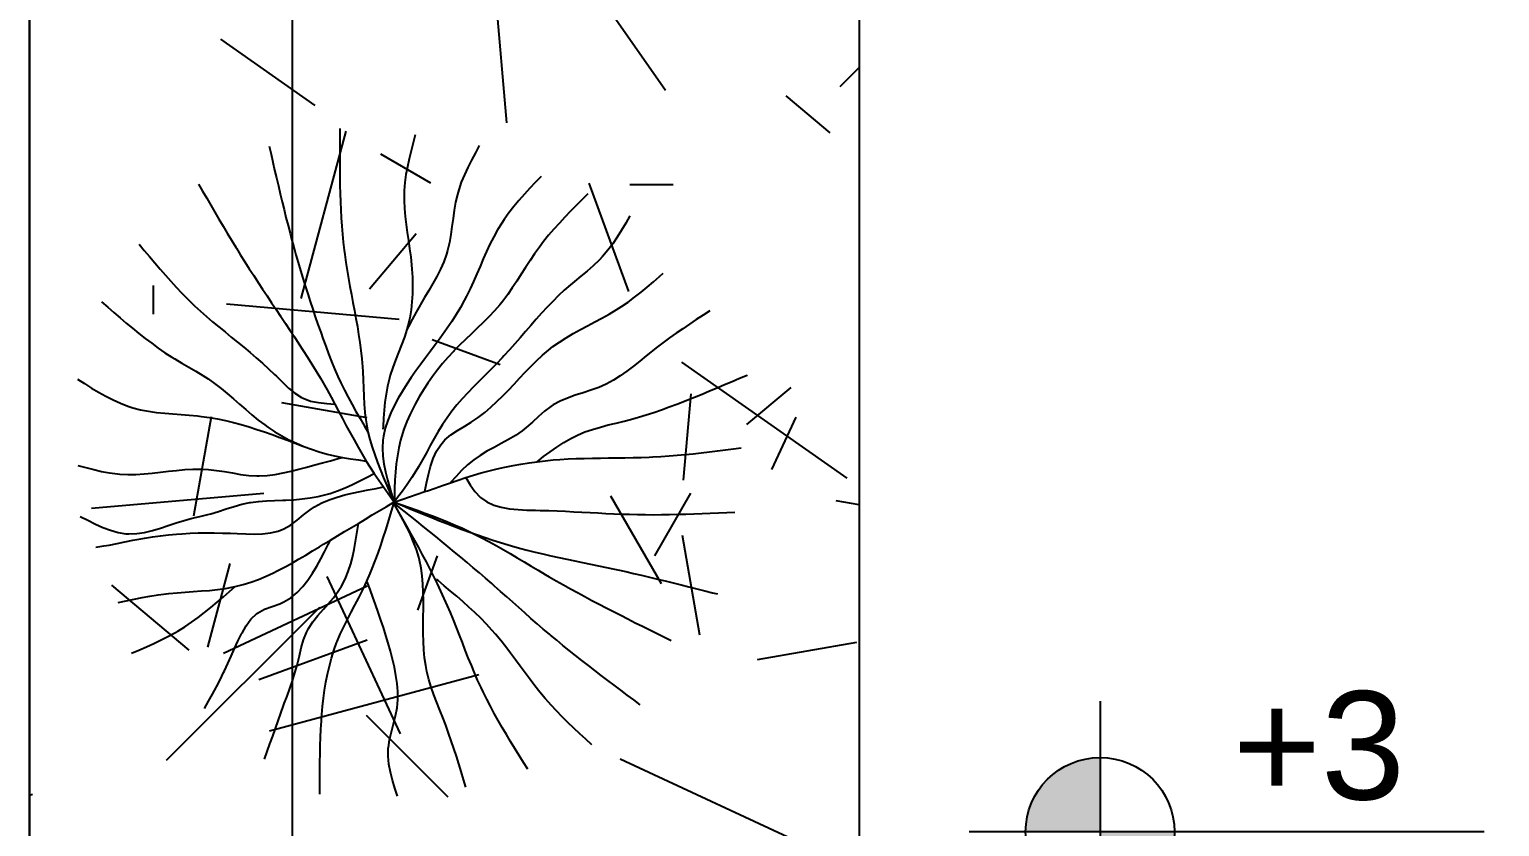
# Model space of a CAD drawing. Extents: x -120 to 178, y 5 to 129.
# Drawn here: x 9.869 to 11.907, y 88.231 to 89.336 of the extents above; entities that cross this region are included whole.
import ezdxf
from ezdxf.enums import TextEntityAlignment as Align

# ---------------------------------------------------------------- set-up
doc = ezdxf.new("R2010")
doc.units = 0
doc.header["$MEASUREMENT"] = 0
doc.layers.get('0').update_dxf_attribs({"linetype": 'CONTINUOUS'})
doc.layers.get('DEFPOINTS').update_dxf_attribs({"linetype": 'CONTINUOUS'})
for name, color, linetype in [('cota', 1, 'CONTINUOUS'), ('muro', 6, 'CONTINUOUS'), ('nivel', 4, 'CONTINUOUS'), ('piso', 4, 'CONTINUOUS'), ('texto', 7, 'CONTINUOUS'), ('vegetacao', 82, 'CONTINUOUS')]:
    doc.layers.add(name, color=color, linetype=linetype)
doc.styles.get("Standard").update_dxf_attribs({"font": 'arial.ttf'})
doc.dimstyles.new('cotass', dxfattribs={"dimtxt": 0.15, "dimasz": 0.15, "dimexe": 0.15, "dimexo": 0, "dimgap": 0.05, "dimtad": 0, "dimzin": 4, "dimdsep": 46, "dimtxsty": 'Standard', "dimblk": 'OBLIQUE', "dimcen": 0, "dimdle": 0.15, "dimclrd": 256, "dimclrt": 4, "dimadec": 0, "dimazin": 1, "dimtfac": 1, "dimtix": 1, "dimtofl": 0, "dimtmove": 0, "dimatfit": 3, "dimldrblk": 'OPEN30', "dimfxl": 0, "dimtolj": 1, "dimtzin": 0, "dimlwd": -1, "dimarcsym": 0})

# ---------------------------------------------------------------- blocks, each defined once
blk = doc.blocks.new('_Oblique')
at = {"color": 0, "linetype": 'ByBlock', "lineweight": -2}
blk.add_line((-0.5, -0.5), (0.5, 0.5), dxfattribs=at)
blk = doc.blocks.new('*D25')
at = {"layer": 'cota', "transparency": 16777216}
for p, q in [((10.2335, 93.8937), (10.2335, 86.7747)), ((10.2335, 79.0637), (10.2335, 86.1827))]:
    blk.add_line(p, q, dxfattribs=at)
at = {"layer": 'cota', "color": 0, "lineweight": -2, "transparency": 16777216}
for p, q in [((9.8693, 93.7437), (10.3835, 93.7437)), ((9.8693, 79.2137), (10.3835, 79.2137))]:
    blk.add_line(p, q, dxfattribs=at)
at = {"layer": 'DEFPOINTS', "color": 0, "transparency": 16777216}
for p in [(9.8693, 93.7437), (9.8693, 79.2137), (10.2335, 79.2137)]:
    blk.add_point(p, dxfattribs=at)
at = {"layer": 'cota', "transparency": 16777216, "xscale": 0.15, "yscale": 0.15, "zscale": 0.15}
for p, rotation in [((10.2335, 93.7437), 90), ((10.2335, 79.2137), 270)]:
    blk.add_blockref('_Oblique', p, dxfattribs=dict(at, rotation=rotation))
at = {"layer": 'cota', "color": 4, "transparency": 16777216, "insert": (10.2335, 86.4787), "char_height": 0.15, "attachment_point": 5, "rotation": 90}
blk.add_mtext('\\A1;14.53', dxfattribs=at)
blk = doc.blocks.new('_Open30')
at = {"color": 0, "linetype": 'ByBlock', "lineweight": -2}
for p, q in [((-1, 0.268), (0, 0)), ((0, 0), (-1, -0.268)), ((0, 0), (-1, 0))]:
    blk.add_line(p, q, dxfattribs=at)
blk = doc.blocks.new('NIVEL')
at = {"layer": 'nivel'}
h = blk.add_hatch(color=256, dxfattribs=at)
h.paths.add_polyline_path([(0, 0.1375, 0.414214), (-0.1375, 0), (0, 0)])
h.paths.add_polyline_path([(0, 0), (0, -0.1375, 0.414214), (0.1375, 0)])
for p, q in [((0, 0.2417), (0, -0.2417)), ((0.7095, 0), (-0.2418, 0))]:
    blk.add_line(p, q, dxfattribs=at)
blk.add_circle((0, 0), 0.1375, dxfattribs=at)

msp = doc.modelspace()

# ---------------------------------------------------------------- hatches: boundary and pattern name
at = {"layer": 'vegetacao'}
h = msp.add_hatch(dxfattribs=at)
h.set_pattern_fill('ANGLE', color=256, scale=2, style=0)
h.set_pattern_definition([(0, (4.21934, 69.4), (0, 0.55), [0.4, -0.15]), (90, (4.21934, 69.4), (-0.55, 3e-17), [0.4, -0.15])])
edge = h.paths.add_edge_path()
edge.add_line((33.5894, 75.9237), (33.5894, 116.2837))
edge.add_line((33.5894, 116.2837), (9.8693, 116.2837))
edge.add_line((9.8693, 116.2837), (9.8693, 110.2837))
edge.add_line((9.8693, 110.2837), (27.5894, 110.2837))
edge.add_arc((27.5894, 107.2837), 3, 0, 90, ccw=False)
edge.add_line((30.5894, 107.2837), (30.5894, 75.9237))
edge.add_line((30.5894, 75.9237), (33.5894, 75.9237))
h = msp.add_hatch(dxfattribs=at)
h.set_pattern_fill('TRACOS2', color=256, scale=2, style=0)
h.set_pattern_definition([(0, (1.44, 0.96), (0.88, 1.52), [0.08, -1.34, 0.06, -0.58, 0.12, -1.42]), (5, (0.54, 1.68), (0.787509, 1.554551), [0.16, -1.34, 0.12, -0.58, 0.24, -1.42]), (10, (1.06, 1.78), (0.53784, 1.902295), [0.14, -0.34, 0.18, -1.06, 0.1, -1.32]), (15, (0.7, 1.96), (0.450046, 1.797737), [0.28, -0.34, 0.3, -1.06, 0.22, -1.32]), (20, (0.86, 1.14), (0.889806, 1.473175), [0.16, -1.1, 0.14, -0.82, 0.1, -0.64]), (25, (1.14, 0.86), (0.997231, 1.458057), [0.22, -1.1, 0.28, -0.82, 0.24, -0.64]), (30, (1.44, 1.02), (-0.146462, 1.69368), [0.1, -0.66, 0.08, -0.98, 0.06, -1.3]), (35, (0.54, 0.3), (0.148824, 1.9842), [0.22, -0.66, 0.16, -0.98, 0.12, -1.3]), (40, (0.88, 1.46), (0.225573, 1.442469), [0.08, -0.88, 0.06, -0.56, 0.16, -1.02]), (45, (0.88, 0.74), (-0.410122, 1.965757), [0.16, -0.88, 0.12, -0.56, 0.3, -1.02]), (50, (1.18, 0.74), (-0.534986, 1.571557), [0.04, -0.74, 0.1, -1.22, 0.12, -0.62]), (60, (1.24, 0.88), (-0.663154, 1.491384), [0.1, -0.82, 0.04, -0.96, 0.08, -0.74]), (65, (0.52, 0.88), (-0.486328, 2.080453), [0.22, -0.82, 0.08, -0.96, 0.16, -0.74]), (70, (1.02, 0.64), (-0.732615, 1.437246), [0.06, -0.38, 0.12, -0.64, 0.08, -0.88]), (75, (0.3, 0.46), (-1.55056, 1.554275), [0.12, -0.38, 0.24, -0.64, 0.16, -0.88]), (80, (1.12, 1.82), (-1.390436, 1.09813), [0.14, -0.88, 0.06, -1.04, 0.12, -0.98]), (85, (1.3, 0.38), (-1.660168, 0.988455), [0.28, -0.88, 0.12, -1.04, 0.24, -0.98]), (90, (1.24, 0.96), (-1.76, 0.74), [0.12, -0.62, 0.08, -1.22, 0.04, -1.24]), (95, (0.52, 1.68), (-1.88055, 1.30105), [0.24, -0.62, 0.08, -1.22, 0.08, -1.24]), (100, (0.92, 1.58), (-1.653143, 0.967635), [0.14, -0.78, 0.12, -0.64, 0.14, -1.46]), (105, (1.28, 1.94), (-1.731187, 0.819872), [0.28, -0.78, 0.24, -0.64, 0.28, -1.46]), (110, (0.78, 0.44), (-1.602936, 0.544608), [0.16, -0.52, 0.08, -1.06, 0.12, -1.16]), (115, (1.86, 0.44), (-1.644302, 0.40283), [0.3, -0.52, 0.16, -1.06, 0.24, -1.16]), (120, (0.24, 0.68), (-1.911, 0.189948), [0.1, -1.34, 0.12, -0.62, 0.14, -0.82]), (125, (0.42, 0.86), (-2.170974, 0.066875), [0.22, -1.34, 0.24, -0.62, 0.28, -0.82]), (130, (0.68, 0.24), (-1.860718, 0.475107), [0.06, -0.44, 0.08, -0.86, 0.16, -1.12]), (135, (0.86, 0.42), (-2.149605, 0.311127), [0.12, -0.44, 0.16, -0.86, 0.3, -1.12]), (140, (0.08, 1.84), (-1.470646, -0.228038), [0.12, -0.72, 0.14, -0.62, 0.08, -0.84]), (145, (0.88, 0.58), (-1.548418, -0.502793), [0.24, -0.72, 0.28, -0.62, 0.16, -0.84]), (150, (1.74, 0.12), (-1.3655, -0.805115), [0.08, -0.56, 0.16, -1.24, 0.14, -1.14]), (155, (1.56, 1.22), (-1.77954, -0.692849), [0.16, -0.56, 0.3, -1.24, 0.28, -1.14]), (160, (0.42, 1.24), (-1.586007, -1.082858), [0.12, -0.84, 0.1, -0.76, 0.08, -1.22]), (165, (0.24, 0.52), (-1.70605, -1.344246), [0.24, -0.84, 0.22, -0.76, 0.16, -1.22]), (170, (0.54, 0.76), (-1.437627, -1.127488), [0.18, -0.66, 0.12, -0.9, 0.16, -0.88]), (175, (1.44, 1.66), (-1.365265, -1.607125), [0.22, -0.66, 0.24, -0.9, 0.26, -0.88])])
h.paths.add_polyline_path([(11.0193, 79.2137), (9.8693, 79.2137), (9.8693, 93.7437), (11.0193, 93.7437)])

# ---------------------------------------------------------------- linework, layer by layer
at = {"layer": 'muro'}
msp.add_line((9.8693, 93.7437), (9.8693, 79.2137), dxfattribs=at)
at = {"layer": 'piso'}
msp.add_line((11.0193, 93.7437), (11.0193, 79.2137), dxfattribs=at)
msp.add_lwpolyline([(11.0193, 79.2137), (9.8693, 79.2137), (9.8693, 93.7437), (11.0193, 93.7437)], close=True, dxfattribs=at)
at = {"layer": 'vegetacao'}
for points in [[(10.2997, 89.1988), (10.2996, 89.1875), (10.2995, 89.1762), (10.2994, 89.1649), (10.2994, 89.1536), (10.2994, 89.1423), (10.2995, 89.131), (10.2997, 89.1197), (10.3, 89.1085), (10.3004, 89.0972), (10.3008, 89.086), (10.3015, 89.0747), (10.3023, 89.0635), (10.3032, 89.0523), (10.3043, 89.0412), (10.3056, 89.03), (10.3064, 89.0241), (10.3079, 89.013), (10.3097, 89.0019), (10.3116, 88.9908), (10.3136, 88.9797), (10.3156, 88.9686), (10.3177, 88.9576), (10.3198, 88.9465), (10.3218, 88.9354), (10.3238, 88.9243), (10.3256, 88.9132), (10.3273, 88.902), (10.3287, 88.8909), (10.33, 88.8797), (10.331, 88.8685), (10.3314, 88.8618), (10.3319, 88.8505), (10.3322, 88.8392), (10.3326, 88.8279), (10.3332, 88.8167), (10.3341, 88.8055), (10.3346, 88.8005), (10.3363, 88.7895), (10.3385, 88.7786), (10.3412, 88.7677), (10.3443, 88.757), (10.3479, 88.7463), (10.3517, 88.7357), (10.3558, 88.7251), (10.3602, 88.7146), (10.3647, 88.7041), (10.3693, 88.6936), (10.374, 88.6831), (10.3749, 88.6811)], [(10.2017, 89.174), (10.2042, 89.163), (10.2067, 89.152), (10.2092, 89.141), (10.2117, 89.1301), (10.2143, 89.1191), (10.2169, 89.1081), (10.2195, 89.0972), (10.2222, 89.0863), (10.2249, 89.0753), (10.2277, 89.0644), (10.2305, 89.0535), (10.2327, 89.0453), (10.2357, 89.0345), (10.2387, 89.0237), (10.2419, 89.0128), (10.245, 89.0021), (10.2483, 88.9913), (10.2516, 88.9805), (10.255, 88.9698), (10.2585, 88.9591), (10.262, 88.9484), (10.2655, 88.9377), (10.2692, 88.927), (10.273, 88.9164), (10.2761, 88.9076), (10.2799, 88.897), (10.2839, 88.8864), (10.2879, 88.8759), (10.2922, 88.8655), (10.2967, 88.8552), (10.3008, 88.8464), (10.3058, 88.8363), (10.3109, 88.8263), (10.3164, 88.8164), (10.3219, 88.8067), (10.3276, 88.7969), (10.3334, 88.7872), (10.3385, 88.7786)], [(10.4039, 89.1899), (10.401, 89.1789), (10.3982, 89.1678), (10.3955, 89.1568), (10.3932, 89.1457), (10.3912, 89.1347), (10.3898, 89.1236), (10.3889, 89.1125), (10.3888, 89.1102), (10.3887, 89.0991), (10.3892, 89.088), (10.3902, 89.0768), (10.3915, 89.0657), (10.393, 89.0545), (10.3946, 89.0433), (10.3962, 89.032), (10.3977, 89.0207), (10.3983, 89.0152), (10.3993, 89.0039), (10.4, 88.9925), (10.4003, 88.9811), (10.4001, 88.9697), (10.3994, 88.9584), (10.3982, 88.9472), (10.3963, 88.9361), (10.3939, 88.9252), (10.3925, 88.9202), (10.3891, 88.9095), (10.3852, 88.8989), (10.381, 88.8884), (10.3768, 88.8779), (10.3729, 88.8674), (10.3693, 88.8567), (10.3682, 88.8527), (10.3655, 88.8418), (10.3635, 88.8308), (10.3621, 88.8197), (10.3609, 88.8084), (10.3601, 88.7971), (10.3594, 88.7858), (10.3592, 88.7822)], [(10.4928, 89.1749), (10.4873, 89.1649), (10.4819, 89.1549), (10.4768, 89.1448), (10.4721, 89.1345), (10.4678, 89.1242), (10.4642, 89.1136), (10.4624, 89.1074), (10.4599, 89.0964), (10.4579, 89.0853), (10.4564, 89.0741), (10.4548, 89.0629), (10.4533, 89.0516), (10.4513, 89.0406), (10.4488, 89.0297), (10.4473, 89.0246), (10.4436, 89.0141), (10.4391, 89.0039), (10.434, 88.9938), (10.4285, 88.9839), (10.4227, 88.9741), (10.4169, 88.9644), (10.4111, 88.9546), (10.4108, 88.954), (10.4052, 88.9441), (10.3999, 88.9342), (10.3946, 88.9243), (10.3925, 88.9202)], [(10.1038, 89.1215), (10.1094, 89.1118), (10.115, 89.1021), (10.1207, 89.0923), (10.1264, 89.0826), (10.132, 89.0729), (10.1378, 89.0632), (10.1436, 89.0535), (10.1494, 89.0439), (10.1553, 89.0343), (10.1562, 89.0328), (10.1621, 89.0233), (10.1681, 89.0138), (10.1741, 89.0043), (10.1802, 88.9948), (10.1864, 88.9854), (10.1925, 88.976), (10.1987, 88.9666), (10.205, 88.9572), (10.2112, 88.9478), (10.2175, 88.9384), (10.2177, 88.938), (10.224, 88.9287), (10.2303, 88.9193), (10.2365, 88.9099), (10.2427, 88.9005), (10.2488, 88.8911), (10.2549, 88.8816), (10.2608, 88.872), (10.2667, 88.8625), (10.2725, 88.8528), (10.2763, 88.8463), (10.2818, 88.8365), (10.2873, 88.8266), (10.2926, 88.8167), (10.2979, 88.8068), (10.3032, 88.7968), (10.3085, 88.7869), (10.3138, 88.777), (10.3192, 88.7671), (10.3247, 88.7573), (10.3303, 88.7475), (10.3361, 88.7379), (10.341, 88.7301), (10.3471, 88.7206), (10.3534, 88.7113), (10.3599, 88.7021), (10.3664, 88.6929), (10.373, 88.6837), (10.3749, 88.6811)], [(10.5787, 89.1323), (10.5708, 89.1241), (10.5629, 89.1159), (10.5552, 89.1076), (10.5477, 89.0991), (10.5405, 89.0905), (10.5336, 89.0817), (10.5271, 89.0727), (10.5238, 89.0677), (10.518, 89.0582), (10.5127, 89.0484), (10.5076, 89.0384), (10.5029, 89.0282), (10.4983, 89.0179), (10.4938, 89.0075), (10.4893, 88.9971), (10.4848, 88.9867), (10.4801, 88.9764), (10.4751, 88.9662), (10.472, 88.9603), (10.4666, 88.9505), (10.4608, 88.9408), (10.4546, 88.9313), (10.4483, 88.922), (10.4419, 88.9128), (10.4385, 88.9081), (10.4318, 88.8991), (10.4251, 88.8901), (10.4184, 88.8811), (10.4117, 88.8721), (10.405, 88.863), (10.3986, 88.8538), (10.3923, 88.8445), (10.3862, 88.8349), (10.3805, 88.8252), (10.3751, 88.8151), (10.3702, 88.8047), (10.3659, 88.7941), (10.3625, 88.7834), (10.3601, 88.7725), (10.3593, 88.7669), (10.3587, 88.7559), (10.3591, 88.7449), (10.3605, 88.7339), (10.3627, 88.7228), (10.3654, 88.7117), (10.3687, 88.7005), (10.3722, 88.6894), (10.3749, 88.6811)], [(10.6432, 89.1079), (10.6351, 89.1), (10.6272, 89.092), (10.6192, 89.084), (10.6114, 89.0759), (10.6037, 89.0676), (10.5962, 89.0592), (10.5889, 89.0507), (10.5818, 89.0419), (10.576, 89.0342), (10.5695, 89.025), (10.5632, 89.0157), (10.557, 89.0062), (10.5509, 88.9967), (10.5448, 88.9872), (10.5385, 88.9778), (10.5321, 88.9686), (10.5254, 88.9596), (10.5211, 88.9543), (10.5137, 88.9459), (10.5061, 88.9377), (10.4981, 88.9298), (10.49, 88.9219), (10.4818, 88.9142), (10.4736, 88.9064), (10.4655, 88.8985), (10.4576, 88.8905), (10.4569, 88.8898), (10.4493, 88.8815), (10.4419, 88.8729), (10.4348, 88.8641), (10.428, 88.8551), (10.4215, 88.8459), (10.4153, 88.8364), (10.4095, 88.8267), (10.4041, 88.8169), (10.402, 88.813), (10.397, 88.8028), (10.3925, 88.7925), (10.3884, 88.7819), (10.385, 88.7713), (10.3838, 88.767), (10.3812, 88.7561), (10.3793, 88.745), (10.3777, 88.7339), (10.3767, 88.7227), (10.3759, 88.7114), (10.3754, 88.7001), (10.3751, 88.6887), (10.3749, 88.6811)], [(10.7015, 89.0775), (10.6958, 89.0676), (10.6899, 89.0578), (10.6839, 89.0482), (10.6776, 89.0389), (10.6709, 89.0299), (10.6637, 89.0213), (10.6588, 89.0161), (10.6507, 89.0084), (10.6421, 89.0011), (10.6334, 88.9939), (10.6246, 88.9868), (10.6191, 88.9822), (10.6106, 88.9748), (10.6024, 88.9671), (10.5945, 88.9591), (10.5868, 88.951), (10.5792, 88.9427), (10.5717, 88.9343), (10.5643, 88.9258), (10.5569, 88.9173), (10.5495, 88.9088), (10.542, 88.9003), (10.5345, 88.8918), (10.5269, 88.8835), (10.5244, 88.8808), (10.5165, 88.8726), (10.5086, 88.8646), (10.5005, 88.8566), (10.4925, 88.8485), (10.4846, 88.8405), (10.4768, 88.8324), (10.4692, 88.8241), (10.4618, 88.8156), (10.4548, 88.8069), (10.4482, 88.798), (10.4481, 88.7978), (10.4418, 88.7885), (10.4359, 88.779), (10.4303, 88.7693), (10.4248, 88.7594), (10.4194, 88.7495), (10.4139, 88.7396), (10.4084, 88.7298), (10.4025, 88.7201), (10.3993, 88.7149), (10.393, 88.7056), (10.3864, 88.6964), (10.3796, 88.6874), (10.3749, 88.6811)], [(10.0213, 89.0385), (10.0285, 89.0298), (10.0358, 89.0211), (10.0431, 89.0124), (10.0504, 89.0038), (10.0578, 88.9953), (10.0653, 88.9869), (10.0729, 88.9786), (10.0806, 88.9704), (10.0884, 88.9625), (10.0964, 88.9547), (10.0982, 88.953), (10.1064, 88.9454), (10.1147, 88.9381), (10.1232, 88.9308), (10.1317, 88.9237), (10.1404, 88.9167), (10.1491, 88.9096), (10.1578, 88.9026), (10.1665, 88.8955), (10.1752, 88.8883), (10.1838, 88.881), (10.1924, 88.8735), (10.2009, 88.8658), (10.2092, 88.8578), (10.2119, 88.8553), (10.2201, 88.8471), (10.2284, 88.8391), (10.237, 88.8319), (10.2463, 88.826), (10.2487, 88.8248), (10.259, 88.821), (10.27, 88.8188), (10.2814, 88.8175), (10.2926, 88.8167)], [(10.4175, 88.6955), (10.4198, 88.7074), (10.4223, 88.7192), (10.4253, 88.7305), (10.429, 88.7413), (10.4336, 88.7514), (10.4393, 88.7605), (10.4451, 88.7672), (10.4534, 88.7742), (10.4628, 88.7804), (10.4726, 88.7863), (10.4817, 88.7918), (10.4912, 88.7982), (10.5003, 88.8052), (10.5089, 88.8125), (10.5172, 88.8202), (10.5253, 88.8282), (10.5332, 88.8363), (10.5409, 88.8445), (10.5486, 88.8528), (10.5564, 88.861), (10.5642, 88.8691), (10.5722, 88.8769), (10.5804, 88.8845), (10.5889, 88.8917), (10.5948, 88.8964), (10.6039, 88.9028), (10.6133, 88.9088), (10.623, 88.9145), (10.6328, 88.92), (10.6428, 88.9254), (10.6528, 88.9307), (10.6628, 88.936), (10.6727, 88.9415), (10.6824, 88.9473), (10.6897, 88.9518), (10.6989, 88.9581), (10.708, 88.9648), (10.7169, 88.9717), (10.7256, 88.9789), (10.7342, 88.9862), (10.7427, 88.9936), (10.7477, 88.998)], [(9.9694, 88.9587), (9.9779, 88.9512), (9.9864, 88.9438), (9.995, 88.9364), (10.0036, 88.929), (10.0122, 88.9218), (10.021, 88.9147), (10.0298, 88.9077), (10.0388, 88.901), (10.048, 88.8944), (10.0572, 88.888), (10.0667, 88.8819), (10.0709, 88.8793), (10.0805, 88.8736), (10.0903, 88.868), (10.1001, 88.8624), (10.1097, 88.8566), (10.1169, 88.8519), (10.126, 88.8454), (10.1349, 88.8385), (10.1436, 88.8314), (10.1521, 88.824), (10.1606, 88.8166), (10.1691, 88.8092), (10.1777, 88.8018), (10.1864, 88.7947), (10.1954, 88.7879), (10.1999, 88.7848), (10.2093, 88.7786), (10.219, 88.7728), (10.229, 88.7675), (10.2393, 88.7626), (10.2497, 88.7582), (10.2603, 88.7542), (10.2711, 88.7507), (10.282, 88.7476), (10.2919, 88.7452), (10.303, 88.743), (10.3141, 88.7411), (10.3252, 88.7394), (10.3361, 88.7379)], [(10.8123, 88.9461), (10.8028, 88.9399), (10.7934, 88.9338), (10.784, 88.9276), (10.7747, 88.9213), (10.7654, 88.9149), (10.7563, 88.9084), (10.7472, 88.9018), (10.7381, 88.8949), (10.7327, 88.8907), (10.7239, 88.8835), (10.7151, 88.8763), (10.7063, 88.8692), (10.6974, 88.8623), (10.6882, 88.8558), (10.6787, 88.8499), (10.6688, 88.8446), (10.6685, 88.8445), (10.6582, 88.84), (10.6475, 88.8362), (10.6367, 88.8326), (10.6258, 88.829), (10.6152, 88.8252), (10.6049, 88.8208), (10.5951, 88.8156), (10.592, 88.8136), (10.5831, 88.8069), (10.5747, 88.7995), (10.5663, 88.7918), (10.5579, 88.7843), (10.5523, 88.7798), (10.543, 88.7733), (10.5333, 88.7676), (10.5233, 88.7622), (10.5133, 88.7569), (10.5034, 88.7515), (10.4938, 88.7458), (10.485, 88.7397), (10.4764, 88.7326), (10.4683, 88.7248), (10.4606, 88.7165), (10.453, 88.708), (10.4527, 88.7077)], [(9.9361, 88.8513), (9.9458, 88.8452), (9.9555, 88.8391), (9.9653, 88.8332), (9.9752, 88.8277), (9.9852, 88.8226), (9.9954, 88.818), (10.0058, 88.814), (10.0129, 88.8117), (10.0235, 88.809), (10.0345, 88.8069), (10.0456, 88.8054), (10.0568, 88.8042), (10.0681, 88.8033), (10.0795, 88.8024), (10.0908, 88.8015), (10.1022, 88.8005), (10.1079, 88.7998), (10.1191, 88.7982), (10.1301, 88.7962), (10.1412, 88.7939), (10.1521, 88.7913), (10.1629, 88.7884), (10.1737, 88.7852), (10.1845, 88.7818), (10.1952, 88.7783), (10.2059, 88.7745), (10.2165, 88.7707), (10.2272, 88.7668), (10.2378, 88.7627), (10.2483, 88.7587), (10.2497, 88.7582)], [(10.5729, 88.737), (10.5819, 88.744), (10.5911, 88.7508), (10.6003, 88.7573), (10.6097, 88.7635), (10.6194, 88.7691), (10.6289, 88.7739), (10.6392, 88.7782), (10.6498, 88.7818), (10.6606, 88.785), (10.6715, 88.7879), (10.6825, 88.7906), (10.6936, 88.7933), (10.7024, 88.7956), (10.7133, 88.7986), (10.7241, 88.8019), (10.7348, 88.8053), (10.7455, 88.809), (10.7561, 88.8128), (10.7666, 88.8168), (10.7771, 88.8209), (10.7875, 88.825), (10.7912, 88.8265), (10.8016, 88.8308), (10.812, 88.835), (10.8224, 88.8394), (10.8327, 88.8438), (10.8431, 88.8482), (10.8535, 88.8526), (10.8638, 88.857), (10.8646, 88.8574)], [(10.3749, 88.6811), (10.3856, 88.6847), (10.3962, 88.6882), (10.4069, 88.6918), (10.4175, 88.6955), (10.4208, 88.6966), (10.4314, 88.7003), (10.442, 88.704), (10.4527, 88.7077), (10.4634, 88.7113), (10.4741, 88.7149), (10.4848, 88.7183), (10.4956, 88.7214), (10.5064, 88.7244), (10.5065, 88.7245), (10.5174, 88.7272), (10.5284, 88.7296), (10.5395, 88.7318), (10.5505, 88.7338), (10.5617, 88.7356), (10.5729, 88.737), (10.5841, 88.7383), (10.5953, 88.7394), (10.6045, 88.7401), (10.6158, 88.7408), (10.627, 88.7413), (10.6383, 88.7416), (10.6495, 88.7419), (10.6608, 88.7421), (10.672, 88.7422), (10.6833, 88.7423), (10.6946, 88.7425), (10.7058, 88.7427), (10.717, 88.7429), (10.7283, 88.7433), (10.7332, 88.7436), (10.7444, 88.7442), (10.7557, 88.745), (10.7669, 88.7459), (10.7781, 88.7469), (10.7893, 88.7481), (10.8004, 88.7493), (10.8117, 88.7506), (10.8228, 88.752), (10.834, 88.7534), (10.8452, 88.7548), (10.8558, 88.7562)], [(9.9365, 88.7318), (9.9475, 88.7289), (9.9585, 88.726), (9.9694, 88.7235), (9.9805, 88.7215), (9.9916, 88.72), (9.9947, 88.7198), (10.0059, 88.7193), (10.017, 88.7194), (10.0283, 88.7201), (10.0395, 88.7212), (10.0508, 88.7224), (10.0621, 88.7237), (10.0733, 88.725), (10.0846, 88.726), (10.0959, 88.7266), (10.1071, 88.7267), (10.1173, 88.7263), (10.1285, 88.725), (10.1397, 88.7233), (10.1509, 88.7214), (10.162, 88.7195), (10.1732, 88.7181), (10.1843, 88.7173), (10.1878, 88.7173), (10.1989, 88.7179), (10.2101, 88.7193), (10.2212, 88.7214), (10.2323, 88.724), (10.2429, 88.7267), (10.2539, 88.7296), (10.2648, 88.7325), (10.2756, 88.7354), (10.2865, 88.7384), (10.2973, 88.7414), (10.303, 88.743)], [(9.9398, 88.6613), (9.9503, 88.6559), (9.9608, 88.6506), (9.9713, 88.6459), (9.9819, 88.642), (9.9925, 88.639), (10.0032, 88.6373), (10.0072, 88.637), (10.0181, 88.6374), (10.029, 88.6391), (10.0399, 88.6417), (10.0508, 88.645), (10.0618, 88.6486), (10.0729, 88.6523), (10.0838, 88.6557), (10.0948, 88.6586), (10.1057, 88.6612), (10.1166, 88.6639), (10.1206, 88.665), (10.1314, 88.6682), (10.1421, 88.6716), (10.1529, 88.675), (10.1638, 88.678), (10.1747, 88.6803), (10.1756, 88.6805), (10.1868, 88.6819), (10.198, 88.6828), (10.2092, 88.6832), (10.2206, 88.6835), (10.2247, 88.6837), (10.236, 88.6844), (10.2473, 88.6854), (10.2585, 88.6869), (10.2696, 88.6889), (10.2805, 88.6915), (10.2859, 88.6931), (10.2965, 88.6967), (10.307, 88.7008), (10.3172, 88.7054), (10.3274, 88.7104), (10.3375, 88.7156), (10.3471, 88.7206)], [(10.4741, 88.7149), (10.4802, 88.705), (10.4868, 88.6957), (10.4942, 88.6878), (10.4943, 88.6876), (10.503, 88.6815), (10.5128, 88.6769), (10.5233, 88.6738), (10.5347, 88.6718), (10.5465, 88.6706), (10.5586, 88.67), (10.5708, 88.6697), (10.5772, 88.6695), (10.5891, 88.6692), (10.6008, 88.6688), (10.6124, 88.6683), (10.6238, 88.6677), (10.635, 88.6672), (10.6462, 88.6666), (10.6572, 88.666), (10.6683, 88.6654), (10.6792, 88.6649), (10.6901, 88.6644), (10.7011, 88.6641), (10.712, 88.6638), (10.7231, 88.6637), (10.7342, 88.6636), (10.7453, 88.6637), (10.7565, 88.6639), (10.7677, 88.6641), (10.779, 88.6645), (10.7903, 88.6648), (10.8016, 88.6653), (10.8129, 88.6657), (10.8243, 88.6663), (10.8357, 88.6668), (10.8468, 88.6673)], [(9.9613, 88.6185), (9.9725, 88.6204), (9.9797, 88.6216), (9.9908, 88.6237), (10.0018, 88.6259), (10.0129, 88.6281), (10.0239, 88.6301), (10.0287, 88.631), (10.0399, 88.6328), (10.051, 88.6344), (10.0623, 88.6357), (10.0734, 88.6367), (10.0808, 88.6373), (10.092, 88.6379), (10.1031, 88.6383), (10.1142, 88.6385), (10.1254, 88.6384), (10.1367, 88.6382), (10.1481, 88.6379), (10.1574, 88.6375), (10.1691, 88.637), (10.1808, 88.6368), (10.1923, 88.6371), (10.2035, 88.6384), (10.2142, 88.6409), (10.2217, 88.6439), (10.2313, 88.6493), (10.2403, 88.656), (10.2492, 88.6632), (10.2582, 88.6703), (10.2646, 88.6746), (10.2744, 88.6801), (10.2848, 88.6844), (10.2956, 88.6879), (10.3066, 88.6909), (10.3166, 88.6932), (10.3276, 88.6956), (10.3387, 88.6979), (10.3497, 88.7001), (10.3599, 88.7021)], [(9.9922, 88.542), (10.0033, 88.5443), (10.0143, 88.5466), (10.0254, 88.5488), (10.0364, 88.5507), (10.0476, 88.5525), (10.0587, 88.554), (10.0627, 88.5545), (10.0739, 88.5555), (10.0852, 88.5564), (10.0965, 88.5571), (10.1077, 88.5579), (10.119, 88.5588), (10.1302, 88.5599), (10.1413, 88.5614), (10.1523, 88.5635), (10.1546, 88.564), (10.1655, 88.5667), (10.1762, 88.5701), (10.1868, 88.574), (10.1973, 88.5783), (10.2075, 88.5831), (10.2128, 88.5856), (10.2228, 88.5908), (10.2327, 88.5962), (10.2424, 88.6018), (10.2522, 88.6075), (10.2618, 88.6133), (10.2714, 88.6192), (10.277, 88.6226), (10.2866, 88.6284), (10.2962, 88.6343), (10.3059, 88.6401), (10.3155, 88.6459), (10.3252, 88.6516), (10.3349, 88.6574), (10.3445, 88.6632), (10.3542, 88.6689), (10.3639, 88.6746), (10.3736, 88.6804), (10.3749, 88.6811)], [(10.272, 88.2763), (10.2719, 88.2875), (10.2719, 88.2987), (10.2719, 88.31), (10.272, 88.3212), (10.2721, 88.3325), (10.2724, 88.3437), (10.2728, 88.355), (10.2733, 88.3663), (10.274, 88.3775), (10.2747, 88.3866), (10.2757, 88.3979), (10.277, 88.4092), (10.2785, 88.4204), (10.2803, 88.4316), (10.2825, 88.4427), (10.285, 88.4537), (10.2879, 88.4646), (10.2913, 88.4753), (10.2951, 88.4859), (10.2958, 88.4878), (10.3002, 88.4981), (10.3049, 88.5083), (10.31, 88.5184), (10.3152, 88.5284), (10.3205, 88.5383), (10.3257, 88.5483), (10.3308, 88.5584), (10.3323, 88.5615), (10.3371, 88.5717), (10.3416, 88.582), (10.3445, 88.5891), (10.3486, 88.5996), (10.3525, 88.6101), (10.3562, 88.6208), (10.3597, 88.6314), (10.3631, 88.6422), (10.3665, 88.6529), (10.3697, 88.6637), (10.3729, 88.6745), (10.3749, 88.6811)], [(10.4742, 88.2861), (10.471, 88.2969), (10.4677, 88.3076), (10.4645, 88.3184), (10.4611, 88.3291), (10.4576, 88.3398), (10.454, 88.3505), (10.4503, 88.3611), (10.4463, 88.3718), (10.4463, 88.3718), (10.4422, 88.3824), (10.438, 88.393), (10.4339, 88.4036), (10.4299, 88.4142), (10.4262, 88.4248), (10.423, 88.4355), (10.4202, 88.4463), (10.4185, 88.4545), (10.4169, 88.4655), (10.4158, 88.4766), (10.4153, 88.4879), (10.415, 88.4992), (10.4151, 88.5105), (10.4152, 88.5219), (10.4153, 88.5333), (10.4153, 88.5448), (10.4151, 88.5561), (10.4145, 88.5674), (10.4135, 88.5787), (10.412, 88.5897), (10.4098, 88.6006), (10.4088, 88.6046), (10.4056, 88.6152), (10.4018, 88.6257), (10.3973, 88.636), (10.3924, 88.6462), (10.3872, 88.6562), (10.3816, 88.6662), (10.376, 88.6762), (10.3736, 88.6804)], [(10.5599, 88.3109), (10.5539, 88.3205), (10.548, 88.3301), (10.542, 88.3397), (10.5361, 88.3493), (10.5303, 88.3589), (10.5246, 88.3687), (10.519, 88.3784), (10.5135, 88.3882), (10.5082, 88.3981), (10.503, 88.4081), (10.498, 88.4182), (10.4952, 88.4241), (10.4905, 88.4343), (10.4861, 88.4446), (10.4818, 88.455), (10.4775, 88.4655), (10.4734, 88.4759), (10.4693, 88.4865), (10.4652, 88.4969), (10.4611, 88.5074), (10.4569, 88.5179), (10.4527, 88.5283), (10.4489, 88.5373), (10.4443, 88.5476), (10.4397, 88.5578), (10.4348, 88.568), (10.4298, 88.5781), (10.4248, 88.5881), (10.4196, 88.5981), (10.4143, 88.6081), (10.4089, 88.618), (10.4035, 88.6278), (10.398, 88.6377), (10.3924, 88.6475), (10.3869, 88.6573), (10.3813, 88.6671), (10.3756, 88.6769), (10.3736, 88.6804)], [(10.7159, 88.4003), (10.7069, 88.407), (10.6978, 88.4137), (10.6888, 88.4204), (10.6798, 88.4272), (10.6708, 88.434), (10.6618, 88.4408), (10.6528, 88.4476), (10.644, 88.4545), (10.6351, 88.4614), (10.6262, 88.4683), (10.6174, 88.4754), (10.6087, 88.4824), (10.6, 88.4896), (10.5913, 88.4968), (10.5899, 88.4979), (10.5814, 88.5052), (10.5729, 88.5126), (10.5644, 88.52), (10.556, 88.5275), (10.5476, 88.5349), (10.5392, 88.5424), (10.5308, 88.5499), (10.5223, 88.5574), (10.5139, 88.5648), (10.5101, 88.5682), (10.5016, 88.5755), (10.493, 88.5829), (10.4844, 88.5902), (10.4758, 88.5974), (10.4672, 88.6046), (10.4585, 88.6118), (10.4498, 88.619), (10.4411, 88.6261), (10.4324, 88.6332), (10.4236, 88.6403), (10.4149, 88.6474), (10.4061, 88.6544), (10.3973, 88.6614), (10.3885, 88.6685), (10.3797, 88.6755), (10.3736, 88.6804)], [(10.3749, 88.6811), (10.3855, 88.6774), (10.3962, 88.6736), (10.4068, 88.6698), (10.4174, 88.6659), (10.4279, 88.662), (10.4384, 88.6579), (10.4488, 88.6537), (10.4592, 88.6493), (10.4694, 88.6447), (10.4761, 88.6416), (10.4862, 88.6367), (10.4962, 88.6316), (10.5061, 88.6263), (10.516, 88.6209), (10.5257, 88.6153), (10.5355, 88.6097), (10.5452, 88.6039), (10.5549, 88.5982), (10.5646, 88.5924), (10.5743, 88.5866), (10.584, 88.5809), (10.5897, 88.5776), (10.5995, 88.572), (10.6093, 88.5665), (10.6191, 88.561), (10.629, 88.5556), (10.6389, 88.5502), (10.6488, 88.5449), (10.6588, 88.5397), (10.6688, 88.5345), (10.6788, 88.5293), (10.6888, 88.5242), (10.6988, 88.5191), (10.7089, 88.514), (10.719, 88.509), (10.7291, 88.5039), (10.7391, 88.4989), (10.7492, 88.4939), (10.7586, 88.4893)], [(10.3749, 88.6811), (10.3853, 88.6768), (10.3957, 88.6724), (10.4061, 88.6681), (10.4166, 88.6638), (10.427, 88.6595), (10.4375, 88.6553), (10.448, 88.6512), (10.4585, 88.6471), (10.469, 88.6431), (10.4796, 88.6392), (10.4902, 88.6355), (10.5008, 88.6318), (10.5115, 88.6283), (10.5222, 88.6249), (10.5329, 88.6217), (10.5375, 88.6204), (10.5483, 88.6173), (10.5591, 88.6145), (10.5701, 88.6118), (10.581, 88.6092), (10.592, 88.6067), (10.603, 88.6042), (10.614, 88.6019), (10.625, 88.5995), (10.636, 88.5973), (10.6471, 88.595), (10.6581, 88.5927), (10.6692, 88.5904), (10.6802, 88.5881), (10.6847, 88.5871), (10.6957, 88.5847), (10.7067, 88.5822), (10.7176, 88.5797), (10.7286, 88.5771), (10.7396, 88.5745), (10.7505, 88.5719), (10.7614, 88.5692), (10.7724, 88.5665), (10.7833, 88.5638), (10.7942, 88.5611), (10.8051, 88.5583), (10.816, 88.5555), (10.8227, 88.5539)], [(10.1952, 88.3251), (10.1989, 88.3357), (10.2027, 88.3463), (10.2065, 88.3569), (10.2102, 88.3676), (10.214, 88.3782), (10.2178, 88.3887), (10.2216, 88.3993), (10.2225, 88.4018), (10.2264, 88.4123), (10.2302, 88.4229), (10.2338, 88.4335), (10.2372, 88.4443), (10.2403, 88.4552), (10.2407, 88.457), (10.2434, 88.4681), (10.2461, 88.4792), (10.2492, 88.4901), (10.2531, 88.5005), (10.2559, 88.5061), (10.262, 88.5153), (10.2691, 88.5241), (10.2767, 88.5325), (10.2834, 88.5399), (10.2907, 88.5485), (10.2974, 88.5576), (10.3017, 88.5644), (10.3068, 88.5744), (10.3111, 88.5849), (10.3146, 88.5957), (10.3169, 88.6043), (10.3193, 88.6154), (10.3214, 88.6264), (10.3232, 88.6375), (10.3248, 88.6487), (10.3252, 88.6516)], [(10.1122, 88.3953), (10.1177, 88.4052), (10.1231, 88.4151), (10.1284, 88.425), (10.1336, 88.435), (10.1385, 88.4451), (10.1397, 88.4475), (10.1443, 88.4576), (10.1488, 88.4678), (10.1534, 88.478), (10.1582, 88.4882), (10.1634, 88.4985), (10.164, 88.4996), (10.1698, 88.5097), (10.1764, 88.519), (10.1844, 88.5266), (10.1854, 88.5273), (10.195, 88.5325), (10.2057, 88.5365), (10.2165, 88.5403), (10.2221, 88.5427), (10.2317, 88.5485), (10.2404, 88.5557), (10.2482, 88.564), (10.2553, 88.5731), (10.2618, 88.5827), (10.2618, 88.5827), (10.2677, 88.5924), (10.2733, 88.6023), (10.2785, 88.6122), (10.2835, 88.6222), (10.2866, 88.6284)], [(10.0108, 88.4716), (10.0212, 88.476), (10.0316, 88.4806), (10.0419, 88.4852), (10.0521, 88.4901), (10.0621, 88.4951), (10.0719, 88.5005), (10.0751, 88.5024), (10.0846, 88.5083), (10.0939, 88.5146), (10.103, 88.5211), (10.112, 88.528), (10.1208, 88.535), (10.1295, 88.5422), (10.1381, 88.5496), (10.1466, 88.557), (10.1546, 88.564)], [(10.3793, 88.2736), (10.3757, 88.2847), (10.3725, 88.2958), (10.3697, 88.3069), (10.3676, 88.3179), (10.3666, 88.329), (10.3667, 88.34), (10.3668, 88.3409), (10.3684, 88.3519), (10.3709, 88.3629), (10.3738, 88.3738), (10.3767, 88.3848), (10.3788, 88.3959), (10.3788, 88.3961), (10.3799, 88.4073), (10.3798, 88.4185), (10.379, 88.4298), (10.3773, 88.441), (10.3751, 88.4523), (10.3725, 88.4634), (10.3725, 88.4635), (10.3696, 88.4746), (10.3666, 88.4855), (10.3634, 88.4963), (10.36, 88.5071), (10.3565, 88.5177), (10.3528, 88.5284), (10.3491, 88.539), (10.3453, 88.5495), (10.3414, 88.56), (10.3375, 88.5705), (10.3371, 88.5717)], [(10.6487, 88.3449), (10.6404, 88.3525), (10.6321, 88.3602), (10.6239, 88.3679), (10.6157, 88.3757), (10.6077, 88.3836), (10.5999, 88.3917), (10.5922, 88.3999), (10.5847, 88.4083), (10.5841, 88.4091), (10.5769, 88.4177), (10.5699, 88.4265), (10.5631, 88.4355), (10.5563, 88.4445), (10.5496, 88.4536), (10.5429, 88.4627), (10.5362, 88.4717), (10.5294, 88.4807), (10.5224, 88.4895), (10.5152, 88.4981), (10.5103, 88.5038), (10.5027, 88.5121), (10.4948, 88.5201), (10.4868, 88.5279), (10.4785, 88.5356), (10.4702, 88.5431), (10.4616, 88.5505), (10.453, 88.5578), (10.4443, 88.5651), (10.4356, 88.5723), (10.4335, 88.574)]]:
    msp.add_lwpolyline(points, dxfattribs=at)

# ---------------------------------------------------------------- block references
at = {"layer": 'nivel', "xscale": 0.75, "yscale": 0.75, "zscale": 0.75}
msp.add_blockref('NIVEL', (11.353, 88.2241), dxfattribs=at)

# ---------------------------------------------------------------- texts
at = {"layer": 'texto'}
msp.add_text('+3', height=0.15, dxfattribs=at).set_placement((11.6562, 88.2241), align=Align.BOTTOM_CENTER)

# ---------------------------------------------------------------- dimensions: what is measured, and where the dimension line sits
at = {"layer": 'cota'}
dim = msp.add_linear_dim(base=(10.2335, 79.2137), p1=(9.8693, 93.7437), p2=(9.8693, 79.2137), angle=90, dimstyle='cotass', override={"dimtmove": 1}, dxfattribs=at)
dim.commit()
dim.dimension.update_dxf_attribs({"geometry": '*D25', "text_midpoint": (10.2335, 86.4787)})

doc.saveas('drawing.dxf')
